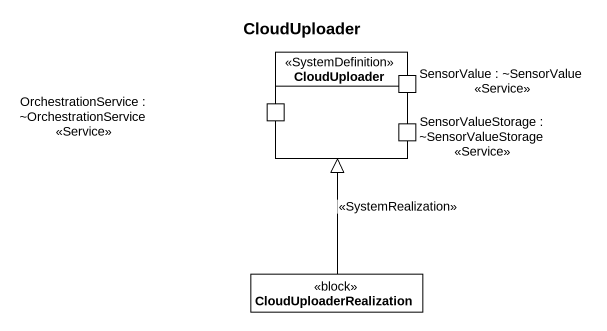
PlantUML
@startuml
title CloudUploader
allowmixing
hide circle
hide empty members
rectangle CloudUploader <<SystemDefinition>> {
  port "SensorValue : ~SensorValue <<Service>>" as SensorValue_SensorValue
  port "OrchestrationService : ~OrchestrationService <<Service>>" as OrchestrationService
  port "SensorValueStorage : ~SensorValueStorage <<Service>>" as SensorValueStorage
}
class CloudUploaderRealization <<block>>
CloudUploaderRealization -up-|> CloudUploader : <<SystemRealization>>
@enduml
